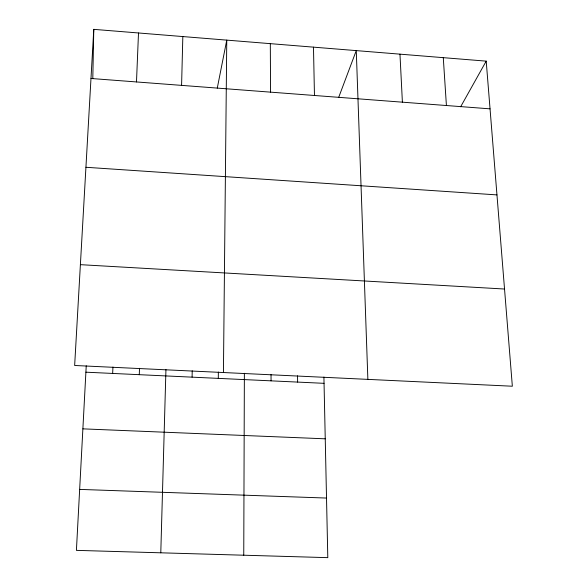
<?xml version="1.0" encoding="UTF-8"?>
<svg xmlns="http://www.w3.org/2000/svg" width="587" height="587" viewBox="0 0 587 587"><rect width="100%" height="100%" fill="white"/><g stroke="black" fill="none" stroke-linecap="round" stroke-linejoin="round"><path stroke-width="0.88" d="M243.752 555.214L244.375 373.288M223.434 372.532L226.765 40.121L217.271 88.131M218.291 378.38L218.364 372.055M92.797 78.665L93.781 29.35L486.205 61.136L512.348 386.224L74.652 365.481L93.781 29.35M192.096 377.155L192.22 370.815M181.588 85.379L182.828 36.563M160.787 552.807L165.938 369.568M139.28 374.682L139.508 368.313M136.492 81.945L138.503 32.975M112.66 373.435L112.946 367.058M86.238 365.789L76.413 550.364L327.803 557.65L323.914 377.059M338.692 97.369L356.272 50.607L367.873 379.378M460.641 106.79L486.205 61.136M79.656 489.397L326.519 498.055M82.877 428.855L325.242 438.819M85.9 372.187L324.046 383.326M80.39 264.664L504.526 289.031M85.929 167.28L496.962 194.899M90.985 78.482L490.042 108.844M443.28 57.658L446.413 105.521M399.967 54.151L402.396 102.175M313.48 47.143L314.463 95.483M297.543 375.805L297.624 382.086M270.313 43.651L270.57 92.144M271.033 374.55L271.062 380.846"/></g></svg>
